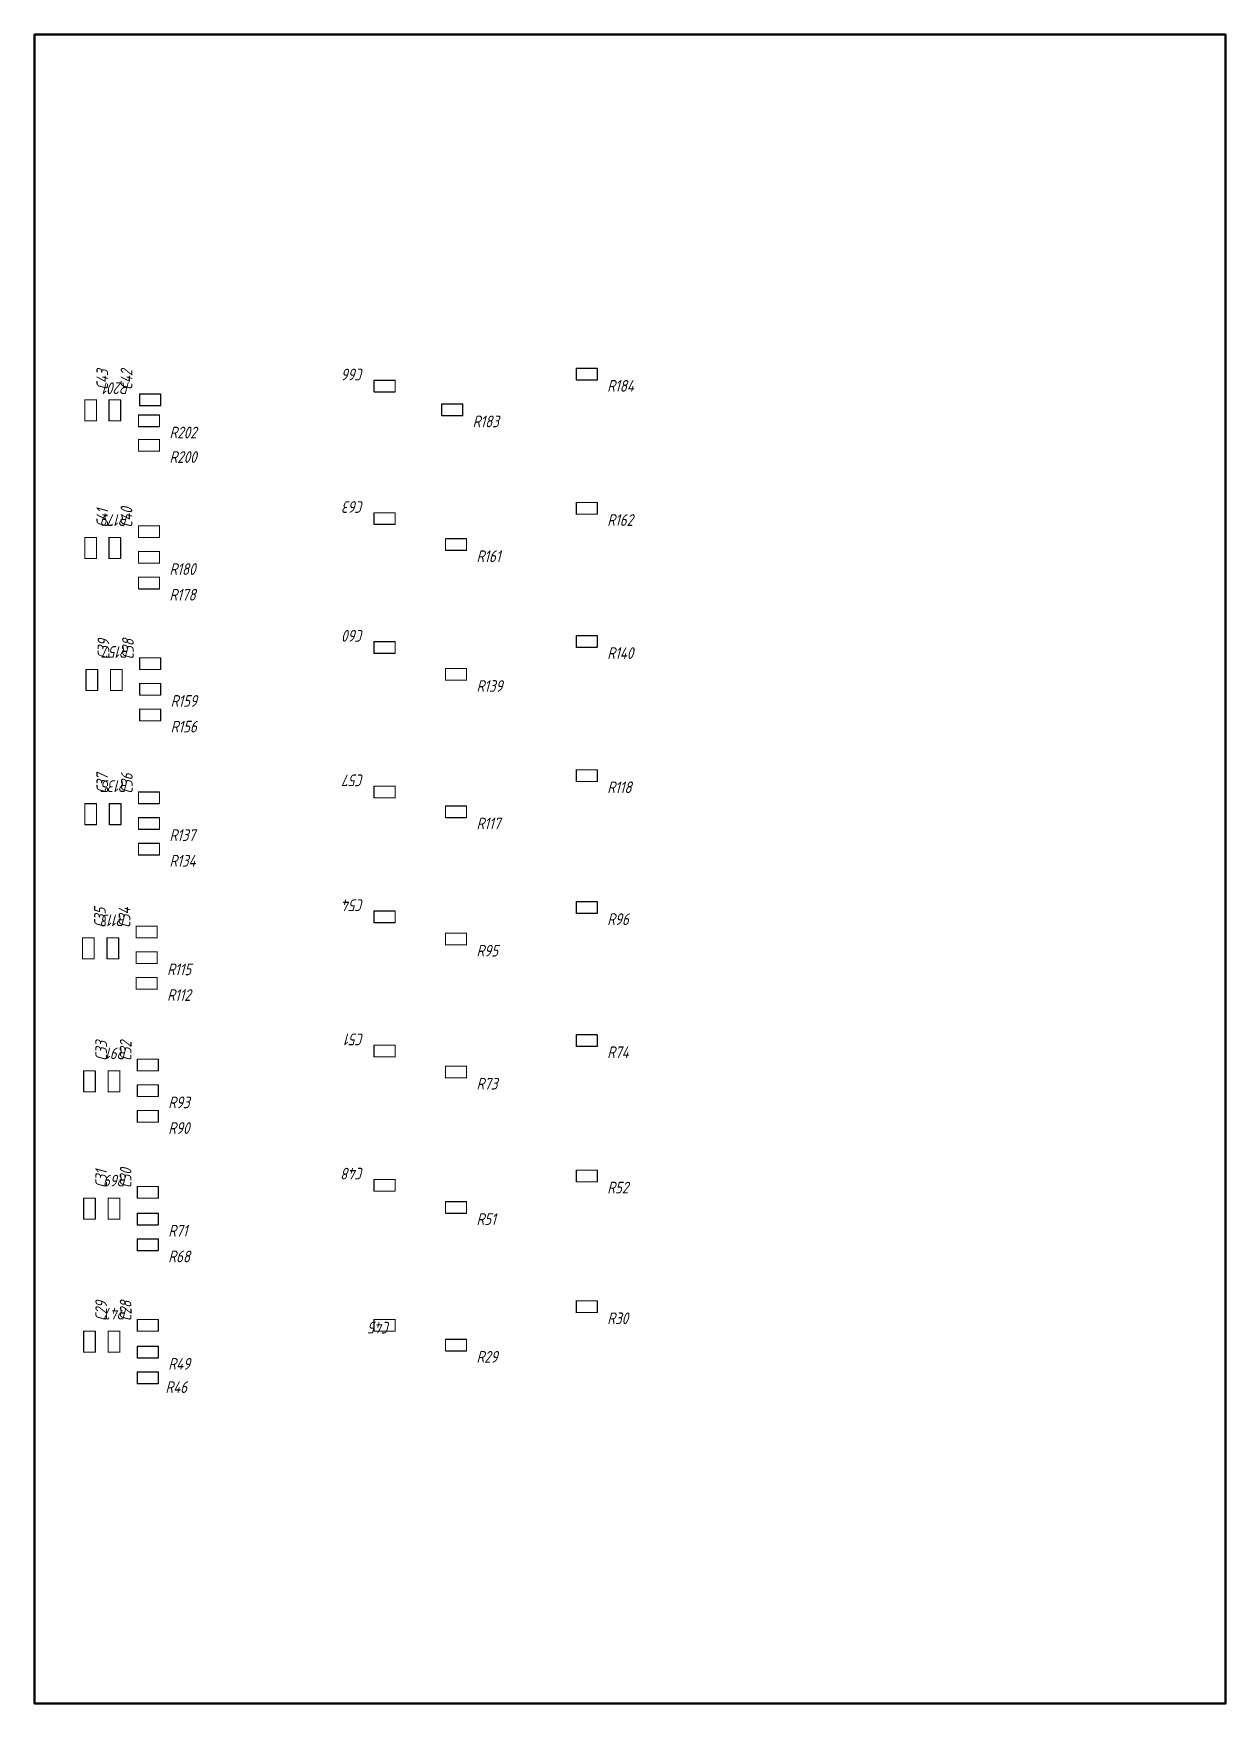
# Model space of a CAD drawing. Header units: millimetres. Extents: x 100 to 202, y 100 to 243.
import ezdxf

# ---------------------------------------------------------------- set-up
doc = ezdxf.new("R2010")
doc.units = ezdxf.units.MM
doc.layers.add('Mechanical1', color=6, linetype='Continuous')
doc.layers.add('Mechanical23', color=56, linetype='Continuous')
doc.styles.add('ГОСТ тип А', font='', dxfattribs={"height": 0.2})
doc.styles.get('ГОСТ тип А').set_extended_font_data('ГОСТ тип А', italic=True)

msp = doc.modelspace()

# ---------------------------------------------------------------- linework, layer by layer
at = {"layer": 'Mechanical1', "const_width": 0.2}
for points in [[(100, 243), (202, 243)], [(100, 100), (100, 243)], [(202, 243), (202, 100)], [(100, 100), (202, 100)]]:
    msp.add_lwpolyline(points, dxfattribs=at)
at = {"layer": 'Mechanical1', "const_width": 0.1}
for points in [[(99.95, 243, 1), (100.05, 243, 1)], [(99.95, 243, 1), (100.05, 243, 1)], [(201.95, 243, 1), (202.05, 243, 1)], [(201.95, 243, 1), (202.05, 243, 1)], [(99.95, 100, 1), (100.05, 100, 1)], [(99.95, 100, 1), (100.05, 100, 1)], [(201.95, 100, 1), (202.05, 100, 1)], [(201.95, 100, 1), (202.05, 100, 1)]]:
    msp.add_lwpolyline(points, format="xyb", close=True, dxfattribs=at)
at = {"layer": 'Mechanical23', "const_width": 0.1}
for points in [[(129.07, 212.38), (129.07, 213.37)], [(129.07, 213.37), (130.88, 213.37)], [(130.88, 212.38), (130.88, 213.37)], [(146.4, 214.4), (148.2, 214.4)], [(146.4, 213.4), (146.4, 214.4)], [(146.4, 213.4), (148.2, 213.4)], [(148.2, 213.4), (148.2, 214.4)], [(109, 212.2), (110.8, 212.2)], [(109, 211.2), (109, 212.2)], [(110.8, 211.2), (110.8, 212.2)], [(129.07, 212.38), (130.88, 212.38)], [(104.3, 211.7), (105.3, 211.7)], [(104.3, 209.9), (104.3, 211.7)], [(105.3, 209.9), (105.3, 211.7)], [(106.37, 209.9), (106.37, 211.7)], [(106.37, 211.7), (107.37, 211.7)], [(107.37, 209.9), (107.37, 211.7)], [(109, 211.2), (110.8, 211.2)], [(134.87, 210.35), (134.87, 211.35)], [(134.87, 211.35), (136.67, 211.35)], [(136.67, 210.35), (136.67, 211.35)], [(104.3, 209.9), (105.3, 209.9)], [(106.37, 209.9), (107.37, 209.9)], [(108.9, 209.4), (108.9, 210.4)], [(108.9, 210.4), (110.7, 210.4)], [(108.9, 209.4), (110.7, 209.4)], [(110.7, 209.4), (110.7, 210.4)], [(134.87, 210.35), (136.67, 210.35)], [(108.9, 207.3), (108.9, 208.3)], [(108.9, 208.3), (110.7, 208.3)], [(110.7, 207.3), (110.7, 208.3)], [(108.9, 207.3), (110.7, 207.3)], [(129.07, 201.03), (129.07, 202.02)], [(129.07, 202.02), (130.88, 202.02)], [(130.88, 201.03), (130.88, 202.02)], [(146.4, 201.9), (146.4, 202.9)], [(146.4, 202.9), (148.2, 202.9)], [(146.4, 201.9), (148.2, 201.9)], [(148.2, 201.9), (148.2, 202.9)], [(108.9, 199.9), (108.9, 200.9)], [(108.9, 200.9), (110.7, 200.9)], [(110.7, 199.9), (110.7, 200.9)], [(129.07, 201.03), (130.88, 201.03)], [(104.3, 199.9), (105.3, 199.9)], [(104.3, 198.1), (104.3, 199.9)], [(105.3, 198.1), (105.3, 199.9)], [(106.37, 199.9), (107.37, 199.9)], [(106.37, 198.1), (106.37, 199.9)], [(107.37, 198.1), (107.37, 199.9)], [(108.9, 199.9), (110.7, 199.9)], [(135.2, 198.8), (135.2, 199.8)], [(135.2, 199.8), (137, 199.8)], [(137, 198.8), (137, 199.8)], [(104.3, 198.1), (105.3, 198.1)], [(106.37, 198.1), (107.37, 198.1)], [(108.9, 198.7), (110.7, 198.7)], [(108.9, 197.7), (108.9, 198.7)], [(108.9, 197.7), (110.7, 197.7)], [(110.7, 197.7), (110.7, 198.7)], [(135.2, 198.8), (137, 198.8)], [(108.9, 196.5), (110.7, 196.5)], [(108.9, 195.5), (108.9, 196.5)], [(110.7, 195.5), (110.7, 196.5)], [(108.9, 195.5), (110.7, 195.5)], [(129.07, 189.98), (129.07, 190.98)], [(129.07, 190.98), (130.88, 190.98)], [(130.88, 189.98), (130.88, 190.98)], [(146.4, 191.5), (148.2, 191.5)], [(146.4, 190.5), (146.4, 191.5)], [(146.4, 190.5), (148.2, 190.5)], [(148.2, 190.5), (148.2, 191.5)], [(109, 189.6), (110.8, 189.6)], [(109, 188.6), (109, 189.6)], [(110.8, 188.6), (110.8, 189.6)], [(129.07, 189.98), (130.88, 189.98)], [(104.4, 188.6), (105.4, 188.6)], [(104.4, 186.8), (104.4, 188.6)], [(105.4, 186.8), (105.4, 188.6)], [(106.5, 188.6), (107.5, 188.6)], [(106.5, 186.8), (106.5, 188.6)], [(107.5, 186.8), (107.5, 188.6)], [(109, 188.6), (110.8, 188.6)], [(135.2, 188.68), (137, 188.68)], [(135.2, 187.68), (135.2, 188.68)], [(135.2, 187.68), (137, 187.68)], [(137, 187.68), (137, 188.68)], [(104.4, 186.8), (105.4, 186.8)], [(106.5, 186.8), (107.5, 186.8)], [(109, 186.4), (109, 187.4)], [(109, 187.4), (110.8, 187.4)], [(109, 186.4), (110.8, 186.4)], [(110.8, 186.4), (110.8, 187.4)], [(109, 185.2), (110.8, 185.2)], [(109, 184.2), (109, 185.2)], [(110.8, 184.2), (110.8, 185.2)], [(109, 184.2), (110.8, 184.2)], [(146.4, 180), (148.2, 180)], [(146.4, 179), (146.4, 180)], [(146.4, 179), (148.2, 179)], [(148.2, 179), (148.2, 180)], [(108.9, 178.1), (110.7, 178.1)], [(108.9, 177.1), (108.9, 178.1)], [(110.7, 177.1), (110.7, 178.1)], [(129.07, 177.6), (129.07, 178.6)], [(129.07, 178.6), (130.88, 178.6)], [(129.07, 177.6), (130.88, 177.6)], [(130.88, 177.6), (130.88, 178.6)], [(104.3, 177.1), (105.3, 177.1)], [(104.3, 175.3), (104.3, 177.1)], [(105.3, 175.3), (105.3, 177.1)], [(106.4, 177.1), (107.4, 177.1)], [(106.4, 175.3), (106.4, 177.1)], [(107.4, 175.3), (107.4, 177.1)], [(108.9, 177.1), (110.7, 177.1)], [(135.2, 175.9), (135.2, 176.9)], [(135.2, 176.9), (137, 176.9)], [(137, 175.9), (137, 176.9)], [(104.3, 175.3), (105.3, 175.3)], [(106.4, 175.3), (107.4, 175.3)], [(108.9, 174.9), (108.9, 175.9)], [(108.9, 175.9), (110.7, 175.9)], [(108.9, 174.9), (110.7, 174.9)], [(110.7, 174.9), (110.7, 175.9)], [(135.2, 175.9), (137, 175.9)], [(108.9, 173.7), (110.7, 173.7)], [(108.9, 172.7), (108.9, 173.7)], [(110.7, 172.7), (110.7, 173.7)], [(108.9, 172.7), (110.7, 172.7)], [(129.07, 166.9), (129.07, 167.9)], [(129.07, 167.9), (130.88, 167.9)], [(130.88, 166.9), (130.88, 167.9)], [(146.4, 168.7), (148.2, 168.7)], [(146.4, 167.7), (146.4, 168.7)], [(146.4, 167.7), (148.2, 167.7)], [(148.2, 167.7), (148.2, 168.7)], [(108.7, 166.6), (110.5, 166.6)], [(108.7, 165.6), (108.7, 166.6)], [(110.5, 165.6), (110.5, 166.6)], [(129.07, 166.9), (130.88, 166.9)], [(104.1, 165.6), (105.1, 165.6)], [(104.1, 163.8), (104.1, 165.6)], [(105.1, 163.8), (105.1, 165.6)], [(106.2, 165.6), (107.2, 165.6)], [(106.2, 163.8), (106.2, 165.6)], [(107.2, 163.8), (107.2, 165.6)], [(108.7, 165.6), (110.5, 165.6)], [(135.2, 166), (137, 166)], [(135.2, 165), (135.2, 166)], [(135.2, 165), (137, 165)], [(137, 165), (137, 166)], [(104.1, 163.8), (105.1, 163.8)], [(106.2, 163.8), (107.2, 163.8)], [(108.7, 163.4), (108.7, 164.4)], [(108.7, 164.4), (110.5, 164.4)], [(108.7, 163.4), (110.5, 163.4)], [(110.5, 163.4), (110.5, 164.4)], [(108.7, 162.2), (110.5, 162.2)], [(108.7, 161.2), (108.7, 162.2)], [(110.5, 161.2), (110.5, 162.2)], [(108.7, 161.2), (110.5, 161.2)], [(129.07, 155.4), (129.07, 156.4)], [(129.07, 156.4), (130.88, 156.4)], [(130.88, 155.4), (130.88, 156.4)], [(146.4, 157.3), (148.2, 157.3)], [(146.4, 156.3), (146.4, 157.3)], [(146.4, 156.3), (148.2, 156.3)], [(148.2, 156.3), (148.2, 157.3)], [(108.8, 155.2), (110.6, 155.2)], [(108.8, 154.2), (108.8, 155.2)], [(110.6, 154.2), (110.6, 155.2)], [(129.07, 155.4), (130.88, 155.4)], [(104.2, 154.2), (105.2, 154.2)], [(104.2, 152.4), (104.2, 154.2)], [(105.2, 152.4), (105.2, 154.2)], [(106.3, 154.2), (107.3, 154.2)], [(106.3, 152.4), (106.3, 154.2)], [(107.3, 152.4), (107.3, 154.2)], [(108.8, 154.2), (110.6, 154.2)], [(135.2, 153.6), (135.2, 154.6)], [(135.2, 154.6), (137, 154.6)], [(135.2, 153.6), (137, 153.6)], [(137, 153.6), (137, 154.6)], [(104.2, 152.4), (105.2, 152.4)], [(106.3, 152.4), (107.3, 152.4)], [(108.8, 152), (108.8, 153)], [(108.8, 153), (110.6, 153)], [(108.8, 152), (110.6, 152)], [(110.6, 152), (110.6, 153)], [(108.8, 150.8), (110.6, 150.8)], [(108.8, 149.8), (108.8, 150.8)], [(110.6, 149.8), (110.6, 150.8)], [(108.8, 149.8), (110.6, 149.8)], [(129.07, 144.9), (130.88, 144.9)], [(129.07, 143.9), (129.07, 144.9)], [(130.88, 143.9), (130.88, 144.9)], [(146.4, 145.7), (148.2, 145.7)], [(146.4, 144.7), (146.4, 145.7)], [(146.4, 144.7), (148.2, 144.7)], [(148.2, 144.7), (148.2, 145.7)], [(104.2, 143.3), (105.2, 143.3)], [(104.2, 141.5), (104.2, 143.3)], [(105.2, 141.5), (105.2, 143.3)], [(106.3, 143.3), (107.3, 143.3)], [(106.3, 141.5), (106.3, 143.3)], [(107.3, 141.5), (107.3, 143.3)], [(108.8, 144.3), (110.6, 144.3)], [(108.8, 143.3), (108.8, 144.3)], [(108.8, 143.3), (110.6, 143.3)], [(110.6, 143.3), (110.6, 144.3)], [(129.07, 143.9), (130.88, 143.9)], [(108.8, 141), (108.8, 142)], [(108.8, 142), (110.6, 142)], [(110.6, 141), (110.6, 142)], [(135.2, 143), (137, 143)], [(135.2, 142), (135.2, 143)], [(135.2, 142), (137, 142)], [(137, 142), (137, 143)], [(104.2, 141.5), (105.2, 141.5)], [(106.3, 141.5), (107.3, 141.5)], [(108.8, 141), (110.6, 141)], [(108.8, 139.8), (110.6, 139.8)], [(108.8, 138.8), (108.8, 139.8)], [(110.6, 138.8), (110.6, 139.8)], [(108.8, 138.8), (110.6, 138.8)], [(146.4, 133.5), (146.4, 134.5)], [(146.4, 134.5), (148.2, 134.5)], [(146.4, 133.5), (148.2, 133.5)], [(148.2, 133.5), (148.2, 134.5)], [(104.2, 130.1), (104.2, 131.9)], [(104.2, 131.9), (105.2, 131.9)], [(105.2, 130.1), (105.2, 131.9)], [(106.3, 130.1), (106.3, 131.9)], [(106.3, 131.9), (107.3, 131.9)], [(107.3, 130.1), (107.3, 131.9)], [(108.8, 131.9), (108.8, 132.9)], [(108.8, 132.9), (110.6, 132.9)], [(108.8, 131.9), (110.6, 131.9)], [(110.6, 131.9), (110.6, 132.9)], [(129.07, 132.9), (130.88, 132.9)], [(129.07, 131.9), (129.07, 132.9)], [(129.07, 131.9), (130.88, 131.9)], [(130.88, 131.9), (130.88, 132.9)], [(108.8, 130.6), (110.6, 130.6)], [(108.8, 129.6), (108.8, 130.6)], [(110.6, 129.6), (110.6, 130.6)], [(135.2, 130.2), (135.2, 131.2)], [(135.2, 131.2), (137, 131.2)], [(137, 130.2), (137, 131.2)], [(104.2, 130.1), (105.2, 130.1)], [(106.3, 130.1), (107.3, 130.1)], [(108.8, 129.6), (110.6, 129.6)], [(135.2, 130.2), (137, 130.2)], [(108.8, 127.4), (108.8, 128.4)], [(108.8, 128.4), (110.6, 128.4)], [(108.8, 127.4), (110.6, 127.4)], [(110.6, 127.4), (110.6, 128.4)]]:
    msp.add_lwpolyline(points, dxfattribs=at)
at = {"layer": 'Mechanical23', "const_width": 0.05}
for points in [[(129.05, 213.37, 1), (129.1, 213.37, 1)], [(129.05, 213.37, 1), (129.1, 213.37, 1)], [(130.85, 213.37, 1), (130.9, 213.37, 1)], [(130.85, 213.37, 1), (130.9, 213.37, 1)], [(146.37, 214.4, 1), (146.42, 214.4, 1)], [(146.37, 214.4, 1), (146.42, 214.4, 1)], [(146.37, 213.4, 1), (146.42, 213.4, 1)], [(146.37, 213.4, 1), (146.42, 213.4, 1)], [(148.17, 214.4, 1), (148.22, 214.4, 1)], [(148.17, 214.4, 1), (148.22, 214.4, 1)], [(148.17, 213.4, 1), (148.22, 213.4, 1)], [(148.17, 213.4, 1), (148.22, 213.4, 1)], [(108.97, 212.2, 1), (109.02, 212.2, 1)], [(108.97, 212.2, 1), (109.02, 212.2, 1)], [(110.78, 212.2, 1), (110.82, 212.2, 1)], [(110.78, 212.2, 1), (110.82, 212.2, 1)], [(129.05, 212.38, 1), (129.1, 212.38, 1)], [(129.05, 212.38, 1), (129.1, 212.38, 1)], [(130.85, 212.38, 1), (130.9, 212.38, 1)], [(130.85, 212.38, 1), (130.9, 212.38, 1)], [(104.28, 211.7, 1), (104.32, 211.7, 1)], [(104.28, 211.7, 1), (104.32, 211.7, 1)], [(105.27, 211.7, 1), (105.32, 211.7, 1)], [(105.27, 211.7, 1), (105.32, 211.7, 1)], [(106.34, 211.7, 1), (106.39, 211.7, 1)], [(106.34, 211.7, 1), (106.39, 211.7, 1)], [(107.34, 211.7, 1), (107.39, 211.7, 1)], [(107.34, 211.7, 1), (107.39, 211.7, 1)], [(108.97, 211.2, 1), (109.02, 211.2, 1)], [(108.97, 211.2, 1), (109.02, 211.2, 1)], [(110.78, 211.2, 1), (110.82, 211.2, 1)], [(110.78, 211.2, 1), (110.82, 211.2, 1)], [(134.85, 211.35, 1), (134.9, 211.35, 1)], [(134.85, 211.35, 1), (134.9, 211.35, 1)], [(136.65, 211.35, 1), (136.7, 211.35, 1)], [(136.65, 211.35, 1), (136.7, 211.35, 1)], [(104.28, 209.9, 1), (104.32, 209.9, 1)], [(104.28, 209.9, 1), (104.32, 209.9, 1)], [(105.27, 209.9, 1), (105.32, 209.9, 1)], [(105.27, 209.9, 1), (105.32, 209.9, 1)], [(106.34, 209.9, 1), (106.39, 209.9, 1)], [(106.34, 209.9, 1), (106.39, 209.9, 1)], [(107.34, 209.9, 1), (107.39, 209.9, 1)], [(107.34, 209.9, 1), (107.39, 209.9, 1)], [(108.87, 210.4, 1), (108.92, 210.4, 1)], [(108.87, 210.4, 1), (108.92, 210.4, 1)], [(108.87, 209.4, 1), (108.92, 209.4, 1)], [(108.87, 209.4, 1), (108.92, 209.4, 1)], [(110.68, 210.4, 1), (110.72, 210.4, 1)], [(110.68, 210.4, 1), (110.72, 210.4, 1)], [(110.68, 209.4, 1), (110.72, 209.4, 1)], [(110.68, 209.4, 1), (110.72, 209.4, 1)], [(134.85, 210.35, 1), (134.9, 210.35, 1)], [(134.85, 210.35, 1), (134.9, 210.35, 1)], [(136.65, 210.35, 1), (136.7, 210.35, 1)], [(136.65, 210.35, 1), (136.7, 210.35, 1)], [(108.87, 208.3, 1), (108.92, 208.3, 1)], [(108.87, 208.3, 1), (108.92, 208.3, 1)], [(110.68, 208.3, 1), (110.72, 208.3, 1)], [(110.68, 208.3, 1), (110.72, 208.3, 1)], [(108.87, 207.3, 1), (108.92, 207.3, 1)], [(108.87, 207.3, 1), (108.92, 207.3, 1)], [(110.68, 207.3, 1), (110.72, 207.3, 1)], [(110.68, 207.3, 1), (110.72, 207.3, 1)], [(129.05, 202.02, 1), (129.1, 202.02, 1)], [(129.05, 202.02, 1), (129.1, 202.02, 1)], [(130.85, 202.02, 1), (130.9, 202.02, 1)], [(130.85, 202.02, 1), (130.9, 202.02, 1)], [(146.37, 202.9, 1), (146.42, 202.9, 1)], [(146.37, 202.9, 1), (146.42, 202.9, 1)], [(146.37, 201.9, 1), (146.42, 201.9, 1)], [(146.37, 201.9, 1), (146.42, 201.9, 1)], [(148.17, 202.9, 1), (148.22, 202.9, 1)], [(148.17, 202.9, 1), (148.22, 202.9, 1)], [(148.17, 201.9, 1), (148.22, 201.9, 1)], [(148.17, 201.9, 1), (148.22, 201.9, 1)], [(108.87, 200.9, 1), (108.92, 200.9, 1)], [(108.87, 200.9, 1), (108.92, 200.9, 1)], [(110.68, 200.9, 1), (110.72, 200.9, 1)], [(110.68, 200.9, 1), (110.72, 200.9, 1)], [(129.05, 201.03, 1), (129.1, 201.03, 1)], [(129.05, 201.03, 1), (129.1, 201.03, 1)], [(130.85, 201.03, 1), (130.9, 201.03, 1)], [(130.85, 201.03, 1), (130.9, 201.03, 1)], [(104.28, 199.9, 1), (104.32, 199.9, 1)], [(104.28, 199.9, 1), (104.32, 199.9, 1)], [(105.27, 199.9, 1), (105.32, 199.9, 1)], [(105.27, 199.9, 1), (105.32, 199.9, 1)], [(106.34, 199.9, 1), (106.39, 199.9, 1)], [(106.34, 199.9, 1), (106.39, 199.9, 1)], [(107.34, 199.9, 1), (107.39, 199.9, 1)], [(107.34, 199.9, 1), (107.39, 199.9, 1)], [(108.87, 199.9, 1), (108.92, 199.9, 1)], [(108.87, 199.9, 1), (108.92, 199.9, 1)], [(110.68, 199.9, 1), (110.72, 199.9, 1)], [(110.68, 199.9, 1), (110.72, 199.9, 1)], [(135.18, 199.8, 1), (135.22, 199.8, 1)], [(135.18, 199.8, 1), (135.22, 199.8, 1)], [(136.98, 199.8, 1), (137.02, 199.8, 1)], [(136.98, 199.8, 1), (137.02, 199.8, 1)], [(104.28, 198.1, 1), (104.32, 198.1, 1)], [(104.28, 198.1, 1), (104.32, 198.1, 1)], [(105.27, 198.1, 1), (105.32, 198.1, 1)], [(105.27, 198.1, 1), (105.32, 198.1, 1)], [(106.34, 198.1, 1), (106.39, 198.1, 1)], [(106.34, 198.1, 1), (106.39, 198.1, 1)], [(107.34, 198.1, 1), (107.39, 198.1, 1)], [(107.34, 198.1, 1), (107.39, 198.1, 1)], [(108.87, 198.7, 1), (108.92, 198.7, 1)], [(108.87, 198.7, 1), (108.92, 198.7, 1)], [(108.87, 197.7, 1), (108.92, 197.7, 1)], [(108.87, 197.7, 1), (108.92, 197.7, 1)], [(110.68, 198.7, 1), (110.72, 198.7, 1)], [(110.68, 198.7, 1), (110.72, 198.7, 1)], [(110.68, 197.7, 1), (110.72, 197.7, 1)], [(110.68, 197.7, 1), (110.72, 197.7, 1)], [(135.18, 198.8, 1), (135.22, 198.8, 1)], [(135.18, 198.8, 1), (135.22, 198.8, 1)], [(136.98, 198.8, 1), (137.02, 198.8, 1)], [(136.98, 198.8, 1), (137.02, 198.8, 1)], [(108.87, 196.5, 1), (108.92, 196.5, 1)], [(108.87, 196.5, 1), (108.92, 196.5, 1)], [(110.68, 196.5, 1), (110.72, 196.5, 1)], [(110.68, 196.5, 1), (110.72, 196.5, 1)], [(108.87, 195.5, 1), (108.92, 195.5, 1)], [(108.87, 195.5, 1), (108.92, 195.5, 1)], [(110.68, 195.5, 1), (110.72, 195.5, 1)], [(110.68, 195.5, 1), (110.72, 195.5, 1)], [(129.05, 190.98, 1), (129.1, 190.98, 1)], [(129.05, 190.98, 1), (129.1, 190.98, 1)], [(130.85, 190.98, 1), (130.9, 190.98, 1)], [(130.85, 190.98, 1), (130.9, 190.98, 1)], [(146.37, 191.5, 1), (146.42, 191.5, 1)], [(146.37, 191.5, 1), (146.42, 191.5, 1)], [(146.37, 190.5, 1), (146.42, 190.5, 1)], [(146.37, 190.5, 1), (146.42, 190.5, 1)], [(148.17, 191.5, 1), (148.22, 191.5, 1)], [(148.17, 191.5, 1), (148.22, 191.5, 1)], [(148.17, 190.5, 1), (148.22, 190.5, 1)], [(148.17, 190.5, 1), (148.22, 190.5, 1)], [(108.97, 189.6, 1), (109.02, 189.6, 1)], [(108.97, 189.6, 1), (109.02, 189.6, 1)], [(110.78, 189.6, 1), (110.82, 189.6, 1)], [(110.78, 189.6, 1), (110.82, 189.6, 1)], [(129.05, 189.98, 1), (129.1, 189.98, 1)], [(129.05, 189.98, 1), (129.1, 189.98, 1)], [(130.85, 189.98, 1), (130.9, 189.98, 1)], [(130.85, 189.98, 1), (130.9, 189.98, 1)], [(104.38, 188.6, 1), (104.43, 188.6, 1)], [(104.38, 188.6, 1), (104.43, 188.6, 1)], [(105.38, 188.6, 1), (105.42, 188.6, 1)], [(105.38, 188.6, 1), (105.42, 188.6, 1)], [(106.48, 188.6, 1), (106.52, 188.6, 1)], [(106.48, 188.6, 1), (106.52, 188.6, 1)], [(107.47, 188.6, 1), (107.52, 188.6, 1)], [(107.47, 188.6, 1), (107.52, 188.6, 1)], [(108.97, 188.6, 1), (109.02, 188.6, 1)], [(108.97, 188.6, 1), (109.02, 188.6, 1)], [(110.78, 188.6, 1), (110.82, 188.6, 1)], [(110.78, 188.6, 1), (110.82, 188.6, 1)], [(135.18, 188.68, 1), (135.22, 188.68, 1)], [(135.18, 188.68, 1), (135.22, 188.68, 1)], [(135.18, 187.68, 1), (135.22, 187.68, 1)], [(135.18, 187.68, 1), (135.22, 187.68, 1)], [(136.98, 188.68, 1), (137.02, 188.68, 1)], [(136.98, 188.68, 1), (137.02, 188.68, 1)], [(136.98, 187.68, 1), (137.02, 187.68, 1)], [(136.98, 187.68, 1), (137.02, 187.68, 1)], [(104.38, 186.8, 1), (104.43, 186.8, 1)], [(104.38, 186.8, 1), (104.43, 186.8, 1)], [(105.38, 186.8, 1), (105.42, 186.8, 1)], [(105.38, 186.8, 1), (105.42, 186.8, 1)], [(106.48, 186.8, 1), (106.52, 186.8, 1)], [(106.48, 186.8, 1), (106.52, 186.8, 1)], [(107.47, 186.8, 1), (107.52, 186.8, 1)], [(107.47, 186.8, 1), (107.52, 186.8, 1)], [(108.97, 187.4, 1), (109.02, 187.4, 1)], [(108.97, 187.4, 1), (109.02, 187.4, 1)], [(108.97, 186.4, 1), (109.02, 186.4, 1)], [(108.97, 186.4, 1), (109.02, 186.4, 1)], [(110.78, 187.4, 1), (110.82, 187.4, 1)], [(110.78, 187.4, 1), (110.82, 187.4, 1)], [(110.78, 186.4, 1), (110.82, 186.4, 1)], [(110.78, 186.4, 1), (110.82, 186.4, 1)], [(108.97, 185.2, 1), (109.02, 185.2, 1)], [(108.97, 185.2, 1), (109.02, 185.2, 1)], [(110.78, 185.2, 1), (110.82, 185.2, 1)], [(110.78, 185.2, 1), (110.82, 185.2, 1)], [(108.97, 184.2, 1), (109.02, 184.2, 1)], [(108.97, 184.2, 1), (109.02, 184.2, 1)], [(110.78, 184.2, 1), (110.82, 184.2, 1)], [(110.78, 184.2, 1), (110.82, 184.2, 1)], [(146.37, 180, 1), (146.42, 180, 1)], [(146.37, 180, 1), (146.42, 180, 1)], [(146.37, 179, 1), (146.42, 179, 1)], [(146.37, 179, 1), (146.42, 179, 1)], [(148.17, 180, 1), (148.22, 180, 1)], [(148.17, 180, 1), (148.22, 180, 1)], [(148.17, 179, 1), (148.22, 179, 1)], [(148.17, 179, 1), (148.22, 179, 1)], [(108.87, 178.1, 1), (108.92, 178.1, 1)], [(108.87, 178.1, 1), (108.92, 178.1, 1)], [(110.68, 178.1, 1), (110.72, 178.1, 1)], [(110.68, 178.1, 1), (110.72, 178.1, 1)], [(129.05, 178.6, 1), (129.1, 178.6, 1)], [(129.05, 178.6, 1), (129.1, 178.6, 1)], [(129.05, 177.6, 1), (129.1, 177.6, 1)], [(129.05, 177.6, 1), (129.1, 177.6, 1)], [(130.85, 178.6, 1), (130.9, 178.6, 1)], [(130.85, 178.6, 1), (130.9, 178.6, 1)], [(130.85, 177.6, 1), (130.9, 177.6, 1)], [(130.85, 177.6, 1), (130.9, 177.6, 1)], [(104.28, 177.1, 1), (104.32, 177.1, 1)], [(104.28, 177.1, 1), (104.32, 177.1, 1)], [(105.27, 177.1, 1), (105.32, 177.1, 1)], [(105.27, 177.1, 1), (105.32, 177.1, 1)], [(106.38, 177.1, 1), (106.42, 177.1, 1)], [(106.38, 177.1, 1), (106.42, 177.1, 1)], [(107.37, 177.1, 1), (107.42, 177.1, 1)], [(107.37, 177.1, 1), (107.42, 177.1, 1)], [(108.87, 177.1, 1), (108.92, 177.1, 1)], [(108.87, 177.1, 1), (108.92, 177.1, 1)], [(110.68, 177.1, 1), (110.72, 177.1, 1)], [(110.68, 177.1, 1), (110.72, 177.1, 1)], [(135.18, 176.9, 1), (135.22, 176.9, 1)], [(135.18, 176.9, 1), (135.22, 176.9, 1)], [(136.98, 176.9, 1), (137.02, 176.9, 1)], [(136.98, 176.9, 1), (137.02, 176.9, 1)], [(104.28, 175.3, 1), (104.32, 175.3, 1)], [(104.28, 175.3, 1), (104.32, 175.3, 1)], [(105.27, 175.3, 1), (105.32, 175.3, 1)], [(105.27, 175.3, 1), (105.32, 175.3, 1)], [(106.38, 175.3, 1), (106.42, 175.3, 1)], [(106.38, 175.3, 1), (106.42, 175.3, 1)], [(107.37, 175.3, 1), (107.42, 175.3, 1)], [(107.37, 175.3, 1), (107.42, 175.3, 1)], [(108.87, 175.9, 1), (108.92, 175.9, 1)], [(108.87, 175.9, 1), (108.92, 175.9, 1)], [(108.87, 174.9, 1), (108.92, 174.9, 1)], [(108.87, 174.9, 1), (108.92, 174.9, 1)], [(110.68, 175.9, 1), (110.72, 175.9, 1)], [(110.68, 175.9, 1), (110.72, 175.9, 1)], [(110.68, 174.9, 1), (110.72, 174.9, 1)], [(110.68, 174.9, 1), (110.72, 174.9, 1)], [(135.18, 175.9, 1), (135.22, 175.9, 1)], [(135.18, 175.9, 1), (135.22, 175.9, 1)], [(136.98, 175.9, 1), (137.02, 175.9, 1)], [(136.98, 175.9, 1), (137.02, 175.9, 1)], [(108.87, 173.7, 1), (108.92, 173.7, 1)], [(108.87, 173.7, 1), (108.92, 173.7, 1)], [(110.68, 173.7, 1), (110.72, 173.7, 1)], [(110.68, 173.7, 1), (110.72, 173.7, 1)], [(108.87, 172.7, 1), (108.92, 172.7, 1)], [(108.87, 172.7, 1), (108.92, 172.7, 1)], [(110.68, 172.7, 1), (110.72, 172.7, 1)], [(110.68, 172.7, 1), (110.72, 172.7, 1)], [(129.05, 167.9, 1), (129.1, 167.9, 1)], [(129.05, 167.9, 1), (129.1, 167.9, 1)], [(130.85, 167.9, 1), (130.9, 167.9, 1)], [(130.85, 167.9, 1), (130.9, 167.9, 1)], [(146.37, 168.7, 1), (146.42, 168.7, 1)], [(146.37, 168.7, 1), (146.42, 168.7, 1)], [(146.37, 167.7, 1), (146.42, 167.7, 1)], [(146.37, 167.7, 1), (146.42, 167.7, 1)], [(148.17, 168.7, 1), (148.22, 168.7, 1)], [(148.17, 168.7, 1), (148.22, 168.7, 1)], [(148.17, 167.7, 1), (148.22, 167.7, 1)], [(148.17, 167.7, 1), (148.22, 167.7, 1)], [(108.67, 166.6, 1), (108.72, 166.6, 1)], [(108.67, 166.6, 1), (108.72, 166.6, 1)], [(110.48, 166.6, 1), (110.52, 166.6, 1)], [(110.48, 166.6, 1), (110.52, 166.6, 1)], [(129.05, 166.9, 1), (129.1, 166.9, 1)], [(129.05, 166.9, 1), (129.1, 166.9, 1)], [(130.85, 166.9, 1), (130.9, 166.9, 1)], [(130.85, 166.9, 1), (130.9, 166.9, 1)], [(104.08, 165.6, 1), (104.13, 165.6, 1)], [(104.08, 165.6, 1), (104.13, 165.6, 1)], [(105.08, 165.6, 1), (105.12, 165.6, 1)], [(105.08, 165.6, 1), (105.12, 165.6, 1)], [(106.18, 165.6, 1), (106.22, 165.6, 1)], [(106.18, 165.6, 1), (106.22, 165.6, 1)], [(107.18, 165.6, 1), (107.22, 165.6, 1)], [(107.18, 165.6, 1), (107.22, 165.6, 1)], [(108.67, 165.6, 1), (108.72, 165.6, 1)], [(108.67, 165.6, 1), (108.72, 165.6, 1)], [(110.48, 165.6, 1), (110.52, 165.6, 1)], [(110.48, 165.6, 1), (110.52, 165.6, 1)], [(135.18, 166, 1), (135.22, 166, 1)], [(135.18, 166, 1), (135.22, 166, 1)], [(135.18, 165, 1), (135.22, 165, 1)], [(135.18, 165, 1), (135.22, 165, 1)], [(136.98, 166, 1), (137.02, 166, 1)], [(136.98, 166, 1), (137.02, 166, 1)], [(136.98, 165, 1), (137.02, 165, 1)], [(136.98, 165, 1), (137.02, 165, 1)], [(104.08, 163.8, 1), (104.13, 163.8, 1)], [(104.08, 163.8, 1), (104.13, 163.8, 1)], [(105.08, 163.8, 1), (105.12, 163.8, 1)], [(105.08, 163.8, 1), (105.12, 163.8, 1)], [(106.18, 163.8, 1), (106.22, 163.8, 1)], [(106.18, 163.8, 1), (106.22, 163.8, 1)], [(107.18, 163.8, 1), (107.22, 163.8, 1)], [(107.18, 163.8, 1), (107.22, 163.8, 1)], [(108.67, 164.4, 1), (108.72, 164.4, 1)], [(108.67, 164.4, 1), (108.72, 164.4, 1)], [(108.67, 163.4, 1), (108.72, 163.4, 1)], [(108.67, 163.4, 1), (108.72, 163.4, 1)], [(110.48, 164.4, 1), (110.52, 164.4, 1)], [(110.48, 164.4, 1), (110.52, 164.4, 1)], [(110.48, 163.4, 1), (110.52, 163.4, 1)], [(110.48, 163.4, 1), (110.52, 163.4, 1)], [(108.67, 162.2, 1), (108.72, 162.2, 1)], [(108.67, 162.2, 1), (108.72, 162.2, 1)], [(110.48, 162.2, 1), (110.52, 162.2, 1)], [(110.48, 162.2, 1), (110.52, 162.2, 1)], [(108.67, 161.2, 1), (108.72, 161.2, 1)], [(108.67, 161.2, 1), (108.72, 161.2, 1)], [(110.48, 161.2, 1), (110.52, 161.2, 1)], [(110.48, 161.2, 1), (110.52, 161.2, 1)], [(129.05, 156.4, 1), (129.1, 156.4, 1)], [(129.05, 156.4, 1), (129.1, 156.4, 1)], [(130.85, 156.4, 1), (130.9, 156.4, 1)], [(130.85, 156.4, 1), (130.9, 156.4, 1)], [(146.37, 157.3, 1), (146.42, 157.3, 1)], [(146.37, 157.3, 1), (146.42, 157.3, 1)], [(146.37, 156.3, 1), (146.42, 156.3, 1)], [(146.37, 156.3, 1), (146.42, 156.3, 1)], [(148.17, 157.3, 1), (148.22, 157.3, 1)], [(148.17, 157.3, 1), (148.22, 157.3, 1)], [(148.17, 156.3, 1), (148.22, 156.3, 1)], [(148.17, 156.3, 1), (148.22, 156.3, 1)], [(108.77, 155.2, 1), (108.82, 155.2, 1)], [(108.77, 155.2, 1), (108.82, 155.2, 1)], [(110.58, 155.2, 1), (110.62, 155.2, 1)], [(110.58, 155.2, 1), (110.62, 155.2, 1)], [(129.05, 155.4, 1), (129.1, 155.4, 1)], [(129.05, 155.4, 1), (129.1, 155.4, 1)], [(130.85, 155.4, 1), (130.9, 155.4, 1)], [(130.85, 155.4, 1), (130.9, 155.4, 1)], [(104.18, 154.2, 1), (104.22, 154.2, 1)], [(104.18, 154.2, 1), (104.22, 154.2, 1)], [(105.17, 154.2, 1), (105.22, 154.2, 1)], [(105.17, 154.2, 1), (105.22, 154.2, 1)], [(106.28, 154.2, 1), (106.32, 154.2, 1)], [(106.28, 154.2, 1), (106.32, 154.2, 1)], [(107.28, 154.2, 1), (107.32, 154.2, 1)], [(107.28, 154.2, 1), (107.32, 154.2, 1)], [(108.77, 154.2, 1), (108.82, 154.2, 1)], [(108.77, 154.2, 1), (108.82, 154.2, 1)], [(110.58, 154.2, 1), (110.62, 154.2, 1)], [(110.58, 154.2, 1), (110.62, 154.2, 1)], [(135.18, 154.6, 1), (135.22, 154.6, 1)], [(135.18, 154.6, 1), (135.22, 154.6, 1)], [(135.18, 153.6, 1), (135.22, 153.6, 1)], [(135.18, 153.6, 1), (135.22, 153.6, 1)], [(136.98, 154.6, 1), (137.02, 154.6, 1)], [(136.98, 154.6, 1), (137.02, 154.6, 1)], [(136.98, 153.6, 1), (137.02, 153.6, 1)], [(136.98, 153.6, 1), (137.02, 153.6, 1)], [(104.18, 152.4, 1), (104.22, 152.4, 1)], [(104.18, 152.4, 1), (104.22, 152.4, 1)], [(105.17, 152.4, 1), (105.22, 152.4, 1)], [(105.17, 152.4, 1), (105.22, 152.4, 1)], [(106.28, 152.4, 1), (106.32, 152.4, 1)], [(106.28, 152.4, 1), (106.32, 152.4, 1)], [(107.28, 152.4, 1), (107.32, 152.4, 1)], [(107.28, 152.4, 1), (107.32, 152.4, 1)], [(108.77, 153, 1), (108.82, 153, 1)], [(108.77, 153, 1), (108.82, 153, 1)], [(108.77, 152, 1), (108.82, 152, 1)], [(108.77, 152, 1), (108.82, 152, 1)], [(110.58, 153, 1), (110.62, 153, 1)], [(110.58, 153, 1), (110.62, 153, 1)], [(110.58, 152, 1), (110.62, 152, 1)], [(110.58, 152, 1), (110.62, 152, 1)], [(108.77, 150.8, 1), (108.82, 150.8, 1)], [(108.77, 150.8, 1), (108.82, 150.8, 1)], [(110.58, 150.8, 1), (110.62, 150.8, 1)], [(110.58, 150.8, 1), (110.62, 150.8, 1)], [(108.77, 149.8, 1), (108.82, 149.8, 1)], [(108.77, 149.8, 1), (108.82, 149.8, 1)], [(110.58, 149.8, 1), (110.62, 149.8, 1)], [(110.58, 149.8, 1), (110.62, 149.8, 1)], [(129.05, 144.9, 1), (129.1, 144.9, 1)], [(129.05, 144.9, 1), (129.1, 144.9, 1)], [(130.85, 144.9, 1), (130.9, 144.9, 1)], [(130.85, 144.9, 1), (130.9, 144.9, 1)], [(146.37, 145.7, 1), (146.42, 145.7, 1)], [(146.37, 145.7, 1), (146.42, 145.7, 1)], [(146.37, 144.7, 1), (146.42, 144.7, 1)], [(146.37, 144.7, 1), (146.42, 144.7, 1)], [(148.17, 145.7, 1), (148.22, 145.7, 1)], [(148.17, 145.7, 1), (148.22, 145.7, 1)], [(148.17, 144.7, 1), (148.22, 144.7, 1)], [(148.17, 144.7, 1), (148.22, 144.7, 1)], [(104.18, 143.3, 1), (104.22, 143.3, 1)], [(104.18, 143.3, 1), (104.22, 143.3, 1)], [(105.17, 143.3, 1), (105.22, 143.3, 1)], [(105.17, 143.3, 1), (105.22, 143.3, 1)], [(106.28, 143.3, 1), (106.32, 143.3, 1)], [(106.28, 143.3, 1), (106.32, 143.3, 1)], [(107.28, 143.3, 1), (107.32, 143.3, 1)], [(107.28, 143.3, 1), (107.32, 143.3, 1)], [(108.77, 144.3, 1), (108.82, 144.3, 1)], [(108.77, 144.3, 1), (108.82, 144.3, 1)], [(108.77, 143.3, 1), (108.82, 143.3, 1)], [(108.77, 143.3, 1), (108.82, 143.3, 1)], [(110.58, 144.3, 1), (110.62, 144.3, 1)], [(110.58, 144.3, 1), (110.62, 144.3, 1)], [(110.58, 143.3, 1), (110.62, 143.3, 1)], [(110.58, 143.3, 1), (110.62, 143.3, 1)], [(129.05, 143.9, 1), (129.1, 143.9, 1)], [(129.05, 143.9, 1), (129.1, 143.9, 1)], [(130.85, 143.9, 1), (130.9, 143.9, 1)], [(130.85, 143.9, 1), (130.9, 143.9, 1)], [(108.77, 142, 1), (108.82, 142, 1)], [(108.77, 142, 1), (108.82, 142, 1)], [(110.58, 142, 1), (110.62, 142, 1)], [(110.58, 142, 1), (110.62, 142, 1)], [(135.18, 143, 1), (135.22, 143, 1)], [(135.18, 143, 1), (135.22, 143, 1)], [(135.18, 142, 1), (135.22, 142, 1)], [(135.18, 142, 1), (135.22, 142, 1)], [(136.98, 143, 1), (137.02, 143, 1)], [(136.98, 143, 1), (137.02, 143, 1)], [(136.98, 142, 1), (137.02, 142, 1)], [(136.98, 142, 1), (137.02, 142, 1)], [(104.18, 141.5, 1), (104.22, 141.5, 1)], [(104.18, 141.5, 1), (104.22, 141.5, 1)], [(105.17, 141.5, 1), (105.22, 141.5, 1)], [(105.17, 141.5, 1), (105.22, 141.5, 1)], [(106.28, 141.5, 1), (106.32, 141.5, 1)], [(106.28, 141.5, 1), (106.32, 141.5, 1)], [(107.28, 141.5, 1), (107.32, 141.5, 1)], [(107.28, 141.5, 1), (107.32, 141.5, 1)], [(108.77, 141, 1), (108.82, 141, 1)], [(108.77, 141, 1), (108.82, 141, 1)], [(110.58, 141, 1), (110.62, 141, 1)], [(110.58, 141, 1), (110.62, 141, 1)], [(108.77, 139.8, 1), (108.82, 139.8, 1)], [(108.77, 139.8, 1), (108.82, 139.8, 1)], [(110.58, 139.8, 1), (110.62, 139.8, 1)], [(110.58, 139.8, 1), (110.62, 139.8, 1)], [(108.77, 138.8, 1), (108.82, 138.8, 1)], [(108.77, 138.8, 1), (108.82, 138.8, 1)], [(110.58, 138.8, 1), (110.62, 138.8, 1)], [(110.58, 138.8, 1), (110.62, 138.8, 1)], [(146.37, 134.5, 1), (146.42, 134.5, 1)], [(146.37, 134.5, 1), (146.42, 134.5, 1)], [(146.37, 133.5, 1), (146.42, 133.5, 1)], [(146.37, 133.5, 1), (146.42, 133.5, 1)], [(148.17, 134.5, 1), (148.22, 134.5, 1)], [(148.17, 134.5, 1), (148.22, 134.5, 1)], [(148.17, 133.5, 1), (148.22, 133.5, 1)], [(148.17, 133.5, 1), (148.22, 133.5, 1)], [(104.18, 131.9, 1), (104.22, 131.9, 1)], [(104.18, 131.9, 1), (104.22, 131.9, 1)], [(105.17, 131.9, 1), (105.22, 131.9, 1)], [(105.17, 131.9, 1), (105.22, 131.9, 1)], [(106.28, 131.9, 1), (106.32, 131.9, 1)], [(106.28, 131.9, 1), (106.32, 131.9, 1)], [(107.28, 131.9, 1), (107.32, 131.9, 1)], [(107.28, 131.9, 1), (107.32, 131.9, 1)], [(108.77, 132.9, 1), (108.82, 132.9, 1)], [(108.77, 132.9, 1), (108.82, 132.9, 1)], [(108.77, 131.9, 1), (108.82, 131.9, 1)], [(108.77, 131.9, 1), (108.82, 131.9, 1)], [(110.58, 132.9, 1), (110.62, 132.9, 1)], [(110.58, 132.9, 1), (110.62, 132.9, 1)], [(110.58, 131.9, 1), (110.62, 131.9, 1)], [(110.58, 131.9, 1), (110.62, 131.9, 1)], [(129.05, 132.9, 1), (129.1, 132.9, 1)], [(129.05, 132.9, 1), (129.1, 132.9, 1)], [(129.05, 131.9, 1), (129.1, 131.9, 1)], [(129.05, 131.9, 1), (129.1, 131.9, 1)], [(130.85, 132.9, 1), (130.9, 132.9, 1)], [(130.85, 132.9, 1), (130.9, 132.9, 1)], [(130.85, 131.9, 1), (130.9, 131.9, 1)], [(130.85, 131.9, 1), (130.9, 131.9, 1)], [(108.77, 130.6, 1), (108.82, 130.6, 1)], [(108.77, 130.6, 1), (108.82, 130.6, 1)], [(110.58, 130.6, 1), (110.62, 130.6, 1)], [(110.58, 130.6, 1), (110.62, 130.6, 1)], [(135.18, 131.2, 1), (135.22, 131.2, 1)], [(135.18, 131.2, 1), (135.22, 131.2, 1)], [(136.98, 131.2, 1), (137.02, 131.2, 1)], [(136.98, 131.2, 1), (137.02, 131.2, 1)], [(104.18, 130.1, 1), (104.22, 130.1, 1)], [(104.18, 130.1, 1), (104.22, 130.1, 1)], [(105.17, 130.1, 1), (105.22, 130.1, 1)], [(105.17, 130.1, 1), (105.22, 130.1, 1)], [(106.28, 130.1, 1), (106.32, 130.1, 1)], [(106.28, 130.1, 1), (106.32, 130.1, 1)], [(107.28, 130.1, 1), (107.32, 130.1, 1)], [(107.28, 130.1, 1), (107.32, 130.1, 1)], [(108.77, 129.6, 1), (108.82, 129.6, 1)], [(108.77, 129.6, 1), (108.82, 129.6, 1)], [(110.58, 129.6, 1), (110.62, 129.6, 1)], [(110.58, 129.6, 1), (110.62, 129.6, 1)], [(135.18, 130.2, 1), (135.22, 130.2, 1)], [(135.18, 130.2, 1), (135.22, 130.2, 1)], [(136.98, 130.2, 1), (137.02, 130.2, 1)], [(136.98, 130.2, 1), (137.02, 130.2, 1)], [(108.77, 128.4, 1), (108.82, 128.4, 1)], [(108.77, 128.4, 1), (108.82, 128.4, 1)], [(108.77, 127.4, 1), (108.82, 127.4, 1)], [(108.77, 127.4, 1), (108.82, 127.4, 1)], [(110.58, 128.4, 1), (110.62, 128.4, 1)], [(110.58, 128.4, 1), (110.62, 128.4, 1)], [(110.58, 127.4, 1), (110.62, 127.4, 1)], [(110.58, 127.4, 1), (110.62, 127.4, 1)]]:
    msp.add_lwpolyline(points, format="xyb", close=True, dxfattribs=at)

# ---------------------------------------------------------------- texts
at = {"layer": 'Mechanical23', "style": 'ГОСТ тип А'}
for s, rotation, p in [('C43', 90, (106.3, 212.55)), ('C42', 90, (108.37, 212.55)), ('C66', 180, (128.23, 214.37)), ('R184', 360, (149.05, 212.4)), ('R201', 180, (108.15, 213.2)), ('R202', 360, (111.55, 208.4)), ('R183', 360, (137.52, 209.35)), ('R200', 360, (111.55, 206.3)), ('C41', 90, (106.3, 200.75)), ('C40', 90, (108.37, 200.75)), ('C63', 180, (128.23, 203.02)), ('R179', 180, (108.05, 201.9)), ('R162', 360, (149.05, 200.9)), ('R180', 360, (111.55, 196.7)), ('R161', 360, (137.85, 197.8)), ('R178', 360, (111.55, 194.5)), ('C60', 180, (128.23, 191.98)), ('C39', 90, (106.4, 189.45)), ('R157', 180, (108.15, 190.6)), ('C38', 90, (108.5, 189.45)), ('R140', 360, (149.05, 189.5)), ('R139', 360, (137.85, 186.68)), ('R159', 360, (111.65, 185.4)), ('R156', 360, (111.65, 183.2)), ('C37', 90, (106.3, 177.95)), ('R135', 180, (108.05, 179.1)), ('C36', 90, (108.4, 177.95)), ('C57', 180, (128.23, 179.6)), ('R118', 360, (149.05, 178)), ('R137', 360, (111.55, 173.9)), ('R117', 360, (137.85, 174.9)), ('R134', 360, (111.55, 171.7)), ('C35', 90, (106.1, 166.45)), ('R113', 180, (107.85, 167.6)), ('C34', 90, (108.2, 166.45)), ('C54', 180, (128.23, 168.9)), ('R96', 360, (149.05, 166.7)), ('R95', 360, (137.85, 164)), ('R115', 360, (111.35, 162.4)), ('R112', 360, (111.35, 160.2)), ('C33', 90, (106.2, 155.05)), ('R91', 180, (107.95, 156.2)), ('C32', 90, (108.3, 155.05)), ('C51', 180, (128.23, 157.4)), ('R74', 360, (149.05, 155.3)), ('R73', 360, (137.85, 152.6)), ('R93', 360, (111.45, 151)), ('R90', 360, (111.45, 148.8)), ('C31', 90, (106.2, 144.15)), ('R69', 180, (107.95, 145.3)), ('C30', 90, (108.3, 144.15)), ('C48', 180, (128.23, 145.9)), ('R52', 360, (149.05, 143.7)), ('R51', 360, (137.85, 141)), ('R71', 360, (111.45, 140)), ('R68', 360, (111.45, 137.8)), ('C29', 90, (106.2, 132.75)), ('C28', 90, (108.3, 132.75)), ('R47', 180, (107.95, 133.9)), ('R30', 360, (149.05, 132.5)), ('C45', 180, (130.5, 132.7)), ('R49', 360, (111.45, 128.6)), ('R29', 360, (137.85, 129.2)), ('R46', 360, (111.2, 126.6))]:
    msp.add_text(s, height=1, rotation=rotation, dxfattribs=at).set_placement(p)

doc.saveas('drawing.dxf')
